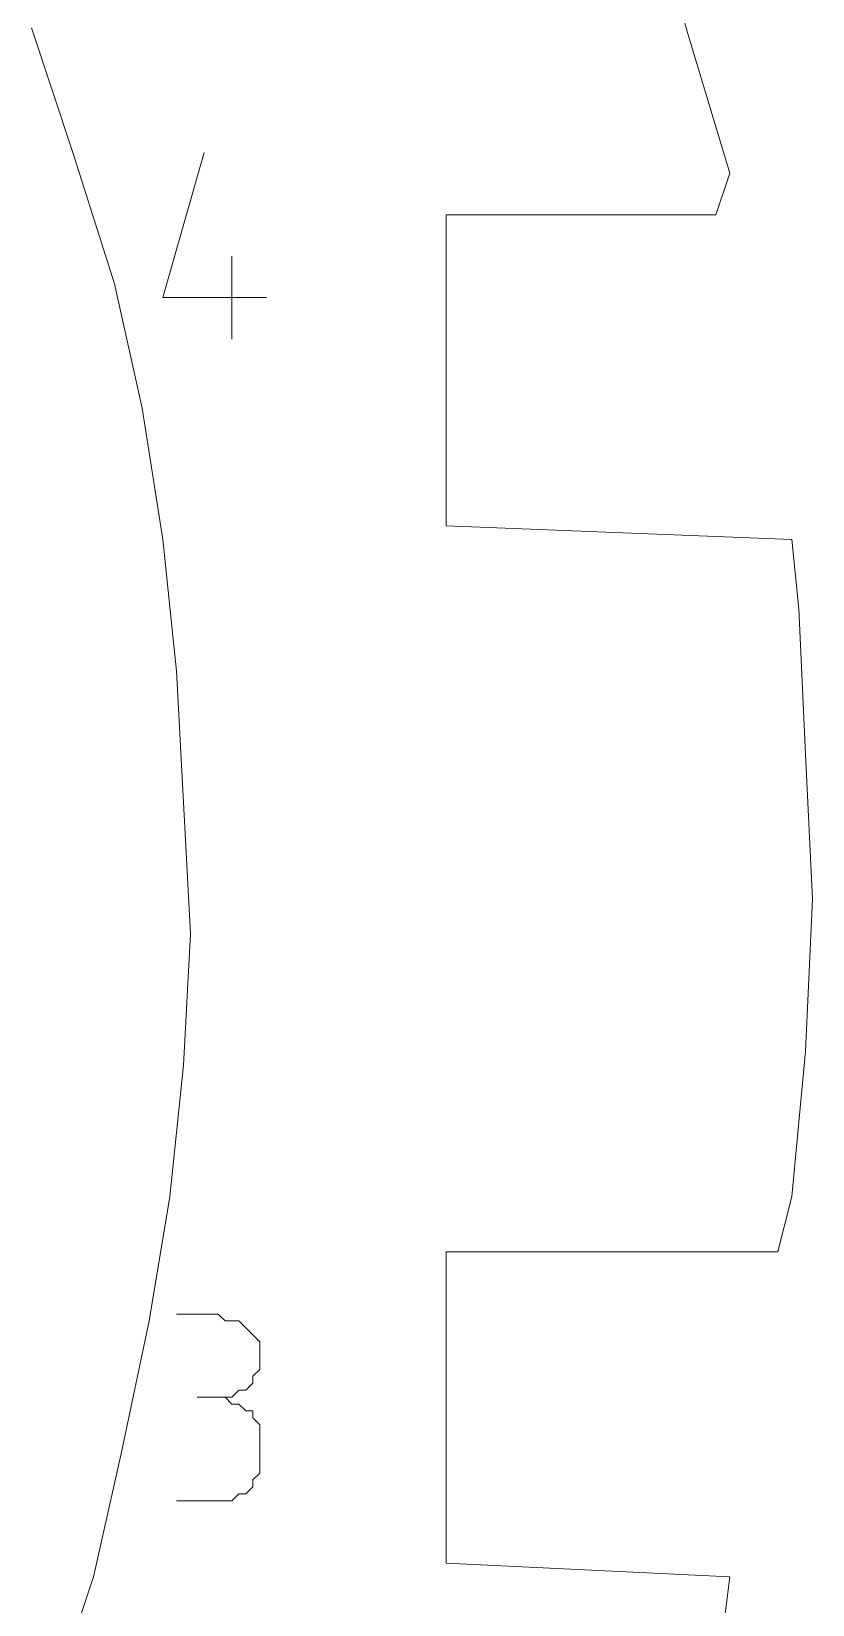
# Model space of a CAD drawing. Header units: centimetres. Extents: x -10.4 to 10.4, y -10.8 to 7.6.
# Drawn here: x 1.891 to 2.53, y -4.361 to -3.074 of the extents above; entities that cross this region are included whole.
import ezdxf
from ezdxf.lldxf.tags import DXFTag

# ---------------------------------------------------------------- set-up
doc = ezdxf.new("R2010")
doc.units = ezdxf.units.CM
doc.header["$MEASUREMENT"] = 0
doc.layers.add('layer 1', color=7, linetype='Continuous')
tags = doc.linetypes.add('New Line296', pattern=[0.2, 0.1, -0.1]).pattern_tags.tags
tags[6:7] = [DXFTag(74, 4), DXFTag(75, 0), DXFTag(340, '0'), DXFTag(46, 1.0), DXFTag(50, 0.0), DXFTag(44, 0.0), DXFTag(45, 0.0)]
tags[4:5] = [DXFTag(74, 4), DXFTag(75, 0), DXFTag(340, '0'), DXFTag(46, 1.0), DXFTag(50, 0.0), DXFTag(44, 0.0), DXFTag(45, 0.0)]
tags = doc.linetypes.add('New Line297', pattern=[0.2, 0.1, -0.1]).pattern_tags.tags
tags[6:7] = [DXFTag(74, 4), DXFTag(75, 0), DXFTag(340, '0'), DXFTag(46, 1.0), DXFTag(50, 0.0), DXFTag(44, 0.0), DXFTag(45, 0.0)]
tags[4:5] = [DXFTag(74, 4), DXFTag(75, 0), DXFTag(340, '0'), DXFTag(46, 1.0), DXFTag(50, 0.0), DXFTag(44, 0.0), DXFTag(45, 0.0)]
tags = doc.linetypes.add('New Line298', pattern=[0.2, 0.1, -0.1]).pattern_tags.tags
tags[6:7] = [DXFTag(74, 4), DXFTag(75, 0), DXFTag(340, '0'), DXFTag(46, 1.0), DXFTag(50, 0.0), DXFTag(44, 0.0), DXFTag(45, 0.0)]
tags[4:5] = [DXFTag(74, 4), DXFTag(75, 0), DXFTag(340, '0'), DXFTag(46, 1.0), DXFTag(50, 0.0), DXFTag(44, 0.0), DXFTag(45, 0.0)]
tags = doc.linetypes.add('New Line299', pattern=[0.2, 0.1, -0.1]).pattern_tags.tags
tags[6:7] = [DXFTag(74, 4), DXFTag(75, 0), DXFTag(340, '0'), DXFTag(46, 1.0), DXFTag(50, 0.0), DXFTag(44, 0.0), DXFTag(45, 0.0)]
tags[4:5] = [DXFTag(74, 4), DXFTag(75, 0), DXFTag(340, '0'), DXFTag(46, 1.0), DXFTag(50, 0.0), DXFTag(44, 0.0), DXFTag(45, 0.0)]
tags = doc.linetypes.add('New Line300', pattern=[0.2, 0.1, -0.1]).pattern_tags.tags
tags[6:7] = [DXFTag(74, 4), DXFTag(75, 0), DXFTag(340, '0'), DXFTag(46, 1.0), DXFTag(50, 0.0), DXFTag(44, 0.0), DXFTag(45, 0.0)]
tags[4:5] = [DXFTag(74, 4), DXFTag(75, 0), DXFTag(340, '0'), DXFTag(46, 1.0), DXFTag(50, 0.0), DXFTag(44, 0.0), DXFTag(45, 0.0)]
tags = doc.linetypes.add('New Line301', pattern=[0.2, 0.1, -0.1]).pattern_tags.tags
tags[6:7] = [DXFTag(74, 4), DXFTag(75, 0), DXFTag(340, '0'), DXFTag(46, 1.0), DXFTag(50, 0.0), DXFTag(44, 0.0), DXFTag(45, 0.0)]
tags[4:5] = [DXFTag(74, 4), DXFTag(75, 0), DXFTag(340, '0'), DXFTag(46, 1.0), DXFTag(50, 0.0), DXFTag(44, 0.0), DXFTag(45, 0.0)]
tags = doc.linetypes.add('New Line302', pattern=[0.2, 0.1, -0.1]).pattern_tags.tags
tags[6:7] = [DXFTag(74, 4), DXFTag(75, 0), DXFTag(340, '0'), DXFTag(46, 1.0), DXFTag(50, 0.0), DXFTag(44, 0.0), DXFTag(45, 0.0)]
tags[4:5] = [DXFTag(74, 4), DXFTag(75, 0), DXFTag(340, '0'), DXFTag(46, 1.0), DXFTag(50, 0.0), DXFTag(44, 0.0), DXFTag(45, 0.0)]
tags = doc.linetypes.add('New Line303', pattern=[0.2, 0.1, -0.1]).pattern_tags.tags
tags[6:7] = [DXFTag(74, 4), DXFTag(75, 0), DXFTag(340, '0'), DXFTag(46, 1.0), DXFTag(50, 0.0), DXFTag(44, 0.0), DXFTag(45, 0.0)]
tags[4:5] = [DXFTag(74, 4), DXFTag(75, 0), DXFTag(340, '0'), DXFTag(46, 1.0), DXFTag(50, 0.0), DXFTag(44, 0.0), DXFTag(45, 0.0)]
tags = doc.linetypes.add('New Line304', pattern=[0.2, 0.1, -0.1]).pattern_tags.tags
tags[6:7] = [DXFTag(74, 4), DXFTag(75, 0), DXFTag(340, '0'), DXFTag(46, 1.0), DXFTag(50, 0.0), DXFTag(44, 0.0), DXFTag(45, 0.0)]
tags[4:5] = [DXFTag(74, 4), DXFTag(75, 0), DXFTag(340, '0'), DXFTag(46, 1.0), DXFTag(50, 0.0), DXFTag(44, 0.0), DXFTag(45, 0.0)]
tags = doc.linetypes.add('New Line305', pattern=[0.2, 0.1, -0.1]).pattern_tags.tags
tags[6:7] = [DXFTag(74, 4), DXFTag(75, 0), DXFTag(340, '0'), DXFTag(46, 1.0), DXFTag(50, 0.0), DXFTag(44, 0.0), DXFTag(45, 0.0)]
tags[4:5] = [DXFTag(74, 4), DXFTag(75, 0), DXFTag(340, '0'), DXFTag(46, 1.0), DXFTag(50, 0.0), DXFTag(44, 0.0), DXFTag(45, 0.0)]
tags = doc.linetypes.add('New Line306', pattern=[0.2, 0.1, -0.1]).pattern_tags.tags
tags[6:7] = [DXFTag(74, 4), DXFTag(75, 0), DXFTag(340, '0'), DXFTag(46, 1.0), DXFTag(50, 0.0), DXFTag(44, 0.0), DXFTag(45, 0.0)]
tags[4:5] = [DXFTag(74, 4), DXFTag(75, 0), DXFTag(340, '0'), DXFTag(46, 1.0), DXFTag(50, 0.0), DXFTag(44, 0.0), DXFTag(45, 0.0)]
tags = doc.linetypes.add('New Line307', pattern=[0.2, 0.1, -0.1]).pattern_tags.tags
tags[6:7] = [DXFTag(74, 4), DXFTag(75, 0), DXFTag(340, '0'), DXFTag(46, 1.0), DXFTag(50, 0.0), DXFTag(44, 0.0), DXFTag(45, 0.0)]
tags[4:5] = [DXFTag(74, 4), DXFTag(75, 0), DXFTag(340, '0'), DXFTag(46, 1.0), DXFTag(50, 0.0), DXFTag(44, 0.0), DXFTag(45, 0.0)]
tags = doc.linetypes.add('New Line308', pattern=[0.2, 0.1, -0.1]).pattern_tags.tags
tags[6:7] = [DXFTag(74, 4), DXFTag(75, 0), DXFTag(340, '0'), DXFTag(46, 1.0), DXFTag(50, 0.0), DXFTag(44, 0.0), DXFTag(45, 0.0)]
tags[4:5] = [DXFTag(74, 4), DXFTag(75, 0), DXFTag(340, '0'), DXFTag(46, 1.0), DXFTag(50, 0.0), DXFTag(44, 0.0), DXFTag(45, 0.0)]
tags = doc.linetypes.add('New Line309', pattern=[0.2, 0.1, -0.1]).pattern_tags.tags
tags[6:7] = [DXFTag(74, 4), DXFTag(75, 0), DXFTag(340, '0'), DXFTag(46, 1.0), DXFTag(50, 0.0), DXFTag(44, 0.0), DXFTag(45, 0.0)]
tags[4:5] = [DXFTag(74, 4), DXFTag(75, 0), DXFTag(340, '0'), DXFTag(46, 1.0), DXFTag(50, 0.0), DXFTag(44, 0.0), DXFTag(45, 0.0)]
tags = doc.linetypes.add('New Line310', pattern=[0.2, 0.1, -0.1]).pattern_tags.tags
tags[6:7] = [DXFTag(74, 4), DXFTag(75, 0), DXFTag(340, '0'), DXFTag(46, 1.0), DXFTag(50, 0.0), DXFTag(44, 0.0), DXFTag(45, 0.0)]
tags[4:5] = [DXFTag(74, 4), DXFTag(75, 0), DXFTag(340, '0'), DXFTag(46, 1.0), DXFTag(50, 0.0), DXFTag(44, 0.0), DXFTag(45, 0.0)]
tags = doc.linetypes.add('New Line311', pattern=[0.2, 0.1, -0.1]).pattern_tags.tags
tags[6:7] = [DXFTag(74, 4), DXFTag(75, 0), DXFTag(340, '0'), DXFTag(46, 1.0), DXFTag(50, 0.0), DXFTag(44, 0.0), DXFTag(45, 0.0)]
tags[4:5] = [DXFTag(74, 4), DXFTag(75, 0), DXFTag(340, '0'), DXFTag(46, 1.0), DXFTag(50, 0.0), DXFTag(44, 0.0), DXFTag(45, 0.0)]
tags = doc.linetypes.add('New Line346', pattern=[0.2, 0.1, -0.1]).pattern_tags.tags
tags[6:7] = [DXFTag(74, 4), DXFTag(75, 0), DXFTag(340, '0'), DXFTag(46, 1.0), DXFTag(50, 0.0), DXFTag(44, 0.0), DXFTag(45, 0.0)]
tags[4:5] = [DXFTag(74, 4), DXFTag(75, 0), DXFTag(340, '0'), DXFTag(46, 1.0), DXFTag(50, 0.0), DXFTag(44, 0.0), DXFTag(45, 0.0)]
tags = doc.linetypes.add('New Line347', pattern=[0.2, 0.1, -0.1]).pattern_tags.tags
tags[6:7] = [DXFTag(74, 4), DXFTag(75, 0), DXFTag(340, '0'), DXFTag(46, 1.0), DXFTag(50, 0.0), DXFTag(44, 0.0), DXFTag(45, 0.0)]
tags[4:5] = [DXFTag(74, 4), DXFTag(75, 0), DXFTag(340, '0'), DXFTag(46, 1.0), DXFTag(50, 0.0), DXFTag(44, 0.0), DXFTag(45, 0.0)]
tags = doc.linetypes.add('New Line348', pattern=[0.2, 0.1, -0.1]).pattern_tags.tags
tags[6:7] = [DXFTag(74, 4), DXFTag(75, 0), DXFTag(340, '0'), DXFTag(46, 1.0), DXFTag(50, 0.0), DXFTag(44, 0.0), DXFTag(45, 0.0)]
tags[4:5] = [DXFTag(74, 4), DXFTag(75, 0), DXFTag(340, '0'), DXFTag(46, 1.0), DXFTag(50, 0.0), DXFTag(44, 0.0), DXFTag(45, 0.0)]
tags = doc.linetypes.add('New Line349', pattern=[0.2, 0.1, -0.1]).pattern_tags.tags
tags[6:7] = [DXFTag(74, 4), DXFTag(75, 0), DXFTag(340, '0'), DXFTag(46, 1.0), DXFTag(50, 0.0), DXFTag(44, 0.0), DXFTag(45, 0.0)]
tags[4:5] = [DXFTag(74, 4), DXFTag(75, 0), DXFTag(340, '0'), DXFTag(46, 1.0), DXFTag(50, 0.0), DXFTag(44, 0.0), DXFTag(45, 0.0)]
tags = doc.linetypes.add('New Line350', pattern=[0.2, 0.1, -0.1]).pattern_tags.tags
tags[6:7] = [DXFTag(74, 4), DXFTag(75, 0), DXFTag(340, '0'), DXFTag(46, 1.0), DXFTag(50, 0.0), DXFTag(44, 0.0), DXFTag(45, 0.0)]
tags[4:5] = [DXFTag(74, 4), DXFTag(75, 0), DXFTag(340, '0'), DXFTag(46, 1.0), DXFTag(50, 0.0), DXFTag(44, 0.0), DXFTag(45, 0.0)]
tags = doc.linetypes.add('New Line351', pattern=[0.2, 0.1, -0.1]).pattern_tags.tags
tags[6:7] = [DXFTag(74, 4), DXFTag(75, 0), DXFTag(340, '0'), DXFTag(46, 1.0), DXFTag(50, 0.0), DXFTag(44, 0.0), DXFTag(45, 0.0)]
tags[4:5] = [DXFTag(74, 4), DXFTag(75, 0), DXFTag(340, '0'), DXFTag(46, 1.0), DXFTag(50, 0.0), DXFTag(44, 0.0), DXFTag(45, 0.0)]
tags = doc.linetypes.add('New Line352', pattern=[0.2, 0.1, -0.1]).pattern_tags.tags
tags[6:7] = [DXFTag(74, 4), DXFTag(75, 0), DXFTag(340, '0'), DXFTag(46, 1.0), DXFTag(50, 0.0), DXFTag(44, 0.0), DXFTag(45, 0.0)]
tags[4:5] = [DXFTag(74, 4), DXFTag(75, 0), DXFTag(340, '0'), DXFTag(46, 1.0), DXFTag(50, 0.0), DXFTag(44, 0.0), DXFTag(45, 0.0)]
tags = doc.linetypes.add('New Line353', pattern=[0.2, 0.1, -0.1]).pattern_tags.tags
tags[6:7] = [DXFTag(74, 4), DXFTag(75, 0), DXFTag(340, '0'), DXFTag(46, 1.0), DXFTag(50, 0.0), DXFTag(44, 0.0), DXFTag(45, 0.0)]
tags[4:5] = [DXFTag(74, 4), DXFTag(75, 0), DXFTag(340, '0'), DXFTag(46, 1.0), DXFTag(50, 0.0), DXFTag(44, 0.0), DXFTag(45, 0.0)]
tags = doc.linetypes.add('New Line354', pattern=[0.2, 0.1, -0.1]).pattern_tags.tags
tags[6:7] = [DXFTag(74, 4), DXFTag(75, 0), DXFTag(340, '0'), DXFTag(46, 1.0), DXFTag(50, 0.0), DXFTag(44, 0.0), DXFTag(45, 0.0)]
tags[4:5] = [DXFTag(74, 4), DXFTag(75, 0), DXFTag(340, '0'), DXFTag(46, 1.0), DXFTag(50, 0.0), DXFTag(44, 0.0), DXFTag(45, 0.0)]
tags = doc.linetypes.add('New Line355', pattern=[0.2, 0.1, -0.1]).pattern_tags.tags
tags[6:7] = [DXFTag(74, 4), DXFTag(75, 0), DXFTag(340, '0'), DXFTag(46, 1.0), DXFTag(50, 0.0), DXFTag(44, 0.0), DXFTag(45, 0.0)]
tags[4:5] = [DXFTag(74, 4), DXFTag(75, 0), DXFTag(340, '0'), DXFTag(46, 1.0), DXFTag(50, 0.0), DXFTag(44, 0.0), DXFTag(45, 0.0)]
tags = doc.linetypes.add('New Line356', pattern=[0.2, 0.1, -0.1]).pattern_tags.tags
tags[6:7] = [DXFTag(74, 4), DXFTag(75, 0), DXFTag(340, '0'), DXFTag(46, 1.0), DXFTag(50, 0.0), DXFTag(44, 0.0), DXFTag(45, 0.0)]
tags[4:5] = [DXFTag(74, 4), DXFTag(75, 0), DXFTag(340, '0'), DXFTag(46, 1.0), DXFTag(50, 0.0), DXFTag(44, 0.0), DXFTag(45, 0.0)]
tags = doc.linetypes.add('New Line357', pattern=[0.2, 0.1, -0.1]).pattern_tags.tags
tags[6:7] = [DXFTag(74, 4), DXFTag(75, 0), DXFTag(340, '0'), DXFTag(46, 1.0), DXFTag(50, 0.0), DXFTag(44, 0.0), DXFTag(45, 0.0)]
tags[4:5] = [DXFTag(74, 4), DXFTag(75, 0), DXFTag(340, '0'), DXFTag(46, 1.0), DXFTag(50, 0.0), DXFTag(44, 0.0), DXFTag(45, 0.0)]
tags = doc.linetypes.add('New Line358', pattern=[0.2, 0.1, -0.1]).pattern_tags.tags
tags[6:7] = [DXFTag(74, 4), DXFTag(75, 0), DXFTag(340, '0'), DXFTag(46, 1.0), DXFTag(50, 0.0), DXFTag(44, 0.0), DXFTag(45, 0.0)]
tags[4:5] = [DXFTag(74, 4), DXFTag(75, 0), DXFTag(340, '0'), DXFTag(46, 1.0), DXFTag(50, 0.0), DXFTag(44, 0.0), DXFTag(45, 0.0)]

msp = doc.modelspace()

# ---------------------------------------------------------------- linework, layer by layer
at = {"layer": 'layer 1', "color": 5, "linetype": 'New Line311', "lineweight": 9}
msp.add_open_spline([(2.42818, -3.07706), (2.42818, -3.07706), (2.39419, -2.95821), (2.39419, -2.95821)], degree=3, dxfattribs=at)
at = {"layer": 'layer 1', "color": 5, "linetype": 'New Line346', "lineweight": 9}
msp.add_open_spline([(1.89061, -3.07137), (1.89061, -3.07137), (1.92459, -3.17332), (1.92459, -3.17332)], degree=3, dxfattribs=at)
at = {"layer": 'layer 1', "color": 5, "linetype": 'New Line310', "lineweight": 9}
msp.add_open_spline([(2.46215, -3.19023), (2.46215, -3.19023), (2.42818, -3.07706), (2.42818, -3.07706)], degree=3, dxfattribs=at)
at = {"layer": 'layer 1', "color": 5, "linetype": 'New Line347', "lineweight": 9}
msp.add_open_spline([(1.92459, -3.17332), (1.92459, -3.17332), (1.95857, -3.2808), (1.95857, -3.2808)], degree=3, dxfattribs=at)
at = {"layer": 'layer 1', "color": 1, "lineweight": 20}
for points in [[(1.99809, -3.29203), (1.99809, -3.29203), (2.03207, -3.17332), (2.03207, -3.17332)], [(2.05468, -3.326), (2.05468, -3.326), (2.05468, -3.2582), (2.05468, -3.2582)], [(2.08297, -3.29203), (2.08297, -3.29203), (1.99809, -3.29203), (1.99809, -3.29203)], [(2.04345, -4.12375), (2.04345, -4.12375), (2.00947, -4.12375), (2.00947, -4.12375)], [(2.04914, -4.12943), (2.04914, -4.12943), (2.04345, -4.12375), (2.04345, -4.12375)], [(2.05468, -4.12943), (2.05468, -4.12943), (2.04914, -4.12943), (2.04914, -4.12943)], [(2.06037, -4.12943), (2.06037, -4.12943), (2.05468, -4.12943), (2.05468, -4.12943)], [(2.06606, -4.13512), (2.06606, -4.13512), (2.06037, -4.12943), (2.06037, -4.12943)], [(2.07175, -4.14081), (2.07175, -4.14081), (2.06606, -4.13512), (2.06606, -4.13512)], [(2.07743, -4.1465), (2.07743, -4.1465), (2.07175, -4.14081), (2.07175, -4.14081)], [(2.07175, -4.14081), (2.07175, -4.14081), (2.07175, -4.14081), (2.07175, -4.14081)], [(2.07743, -4.15204), (2.07743, -4.15204), (2.07743, -4.1465), (2.07743, -4.1465)], [(2.07743, -4.15773), (2.07743, -4.15773), (2.07743, -4.15204), (2.07743, -4.15204)], [(2.07743, -4.16342), (2.07743, -4.16342), (2.07743, -4.15773), (2.07743, -4.15773)], [(2.07743, -4.15773), (2.07743, -4.15773), (2.07743, -4.15773), (2.07743, -4.15773)], [(2.07175, -4.17464), (2.07175, -4.17464), (2.07743, -4.16911), (2.07743, -4.16911)], [(2.07743, -4.16911), (2.07743, -4.16911), (2.07743, -4.16342), (2.07743, -4.16342)], [(2.06606, -4.18603), (2.06606, -4.18603), (2.07175, -4.18034), (2.07175, -4.18034)], [(2.07175, -4.18034), (2.07175, -4.18034), (2.07175, -4.17464), (2.07175, -4.17464)], [(2.04345, -4.19172), (2.04345, -4.19172), (2.02638, -4.19172), (2.02638, -4.19172)], [(2.02638, -4.19172), (2.02638, -4.19172), (2.04345, -4.19172), (2.04345, -4.19172)], [(2.04914, -4.19172), (2.04914, -4.19172), (2.04345, -4.19172), (2.04345, -4.19172)], [(2.04345, -4.19172), (2.04345, -4.19172), (2.04345, -4.19172), (2.04345, -4.19172)], [(2.04345, -4.19172), (2.04345, -4.19172), (2.04914, -4.19172), (2.04914, -4.19172)], [(2.05468, -4.19741), (2.05468, -4.19741), (2.04914, -4.19172), (2.04914, -4.19172)], [(2.04914, -4.19172), (2.04914, -4.19172), (2.05468, -4.19172), (2.05468, -4.19172)], [(2.05468, -4.19172), (2.05468, -4.19172), (2.06037, -4.18603), (2.06037, -4.18603)], [(2.06037, -4.18603), (2.06037, -4.18603), (2.06606, -4.18603), (2.06606, -4.18603)], [(2.06037, -4.19741), (2.06037, -4.19741), (2.05468, -4.19741), (2.05468, -4.19741)], [(2.06606, -4.20294), (2.06606, -4.20294), (2.06037, -4.19741), (2.06037, -4.19741)], [(2.07175, -4.20294), (2.07175, -4.20294), (2.06606, -4.20294), (2.06606, -4.20294)], [(2.07175, -4.20863), (2.07175, -4.20863), (2.07175, -4.20294), (2.07175, -4.20294)], [(2.07743, -4.21431), (2.07743, -4.21431), (2.07175, -4.20863), (2.07175, -4.20863)], [(2.07743, -4.22), (2.07743, -4.22), (2.07743, -4.21431), (2.07743, -4.21431)], [(2.07743, -4.22569), (2.07743, -4.22569), (2.07743, -4.22), (2.07743, -4.22)], [(2.07743, -4.24261), (2.07743, -4.24261), (2.07743, -4.22569), (2.07743, -4.22569)], [(2.07743, -4.22569), (2.07743, -4.22569), (2.07743, -4.22569), (2.07743, -4.22569)], [(2.07743, -4.2483), (2.07743, -4.2483), (2.07743, -4.24261), (2.07743, -4.24261)], [(2.07175, -4.25952), (2.07175, -4.25952), (2.07743, -4.25399), (2.07743, -4.25399)], [(2.07175, -4.26521), (2.07175, -4.26521), (2.07175, -4.25952), (2.07175, -4.25952)], [(2.07743, -4.25399), (2.07743, -4.25399), (2.07743, -4.2483), (2.07743, -4.2483)], [(2.05468, -4.27659), (2.05468, -4.27659), (2.06037, -4.2709), (2.06037, -4.2709)], [(2.06037, -4.2709), (2.06037, -4.2709), (2.06606, -4.2709), (2.06606, -4.2709)], [(2.06606, -4.2709), (2.06606, -4.2709), (2.07175, -4.26521), (2.07175, -4.26521)], [(2.00947, -4.27659), (2.00947, -4.27659), (2.04345, -4.27659), (2.04345, -4.27659)], [(2.04345, -4.27659), (2.04345, -4.27659), (2.04345, -4.27659), (2.04345, -4.27659)], [(2.04345, -4.27659), (2.04345, -4.27659), (2.04914, -4.27659), (2.04914, -4.27659)], [(2.04914, -4.27659), (2.04914, -4.27659), (2.05468, -4.27659), (2.05468, -4.27659)]]:
    msp.add_open_spline(points, degree=3, dxfattribs=at)
at = {"layer": 'layer 1', "color": 5, "linetype": 'New Line309', "lineweight": 9}
msp.add_open_spline([(2.45078, -3.22421), (2.45078, -3.22421), (2.46215, -3.19023), (2.46215, -3.19023)], degree=3, dxfattribs=at)
at = {"layer": 'layer 1', "color": 5, "linetype": 'New Line307', "lineweight": 9}
msp.add_open_spline([(2.23012, -3.47885), (2.23012, -3.47885), (2.23012, -3.22421), (2.23012, -3.22421)], degree=3, dxfattribs=at)
at = {"layer": 'layer 1', "color": 5, "linetype": 'New Line308', "lineweight": 9}
msp.add_open_spline([(2.23012, -3.22421), (2.23012, -3.22421), (2.45078, -3.22421), (2.45078, -3.22421)], degree=3, dxfattribs=at)
at = {"layer": 'layer 1', "color": 5, "linetype": 'New Line348', "lineweight": 9}
msp.add_open_spline([(1.95857, -3.2808), (1.95857, -3.2808), (1.98118, -3.3826), (1.98118, -3.3826)], degree=3, dxfattribs=at)
at = {"layer": 'layer 1', "color": 5, "linetype": 'New Line349', "lineweight": 9}
msp.add_open_spline([(1.98118, -3.3826), (1.98118, -3.3826), (1.99809, -3.49008), (1.99809, -3.49008)], degree=3, dxfattribs=at)
at = {"layer": 'layer 1', "color": 5, "linetype": 'New Line306', "lineweight": 9}
msp.add_open_spline([(2.51306, -3.49008), (2.51306, -3.49008), (2.23012, -3.47885), (2.23012, -3.47885)], degree=3, dxfattribs=at)
at = {"layer": 'layer 1', "color": 5, "linetype": 'New Line350', "lineweight": 9}
msp.add_open_spline([(1.99809, -3.49008), (1.99809, -3.49008), (2.00947, -3.59756), (2.00947, -3.59756)], degree=3, dxfattribs=at)
at = {"layer": 'layer 1', "color": 5, "linetype": 'New Line305', "lineweight": 9}
msp.add_open_spline([(2.51875, -3.54666), (2.51875, -3.54666), (2.51306, -3.49008), (2.51306, -3.49008)], degree=3, dxfattribs=at)
at = {"layer": 'layer 1', "color": 5, "linetype": 'New Line304', "lineweight": 9}
msp.add_open_spline([(2.52428, -3.66552), (2.52428, -3.66552), (2.51875, -3.54666), (2.51875, -3.54666)], degree=3, dxfattribs=at)
at = {"layer": 'layer 1', "color": 5, "linetype": 'New Line351', "lineweight": 9}
msp.add_open_spline([(2.00947, -3.59756), (2.00947, -3.59756), (2.01516, -3.70504), (2.01516, -3.70504)], degree=3, dxfattribs=at)
at = {"layer": 'layer 1', "color": 5, "linetype": 'New Line303', "lineweight": 9}
msp.add_open_spline([(2.52997, -3.78438), (2.52997, -3.78438), (2.52428, -3.66552), (2.52428, -3.66552)], degree=3, dxfattribs=at)
at = {"layer": 'layer 1', "color": 5, "linetype": 'New Line352', "lineweight": 9}
msp.add_open_spline([(2.01516, -3.70504), (2.01516, -3.70504), (2.02085, -3.81268), (2.02085, -3.81268)], degree=3, dxfattribs=at)
at = {"layer": 'layer 1', "color": 5, "linetype": 'New Line302', "lineweight": 9}
msp.add_open_spline([(2.52428, -3.90878), (2.52428, -3.90878), (2.52997, -3.78438), (2.52997, -3.78438)], degree=3, dxfattribs=at)
at = {"layer": 'layer 1', "color": 5, "linetype": 'New Line353', "lineweight": 9}
msp.add_open_spline([(2.02085, -3.81268), (2.02085, -3.81268), (2.01516, -3.92016), (2.01516, -3.92016)], degree=3, dxfattribs=at)
at = {"layer": 'layer 1', "color": 5, "linetype": 'New Line301', "lineweight": 9}
msp.add_open_spline([(2.51306, -4.02764), (2.51306, -4.02764), (2.52428, -3.90878), (2.52428, -3.90878)], degree=3, dxfattribs=at)
at = {"layer": 'layer 1', "color": 5, "linetype": 'New Line354', "lineweight": 9}
msp.add_open_spline([(2.01516, -3.92016), (2.01516, -3.92016), (2.00379, -4.02764), (2.00379, -4.02764)], degree=3, dxfattribs=at)
at = {"layer": 'layer 1', "color": 5, "linetype": 'New Line355', "lineweight": 9}
msp.add_open_spline([(2.00379, -4.02764), (2.00379, -4.02764), (1.98687, -4.12943), (1.98687, -4.12943)], degree=3, dxfattribs=at)
at = {"layer": 'layer 1', "color": 5, "linetype": 'New Line300', "lineweight": 9}
msp.add_open_spline([(2.50168, -4.07285), (2.50168, -4.07285), (2.51306, -4.02764), (2.51306, -4.02764)], degree=3, dxfattribs=at)
at = {"layer": 'layer 1', "color": 5, "linetype": 'New Line298', "lineweight": 9}
msp.add_open_spline([(2.23012, -4.32749), (2.23012, -4.32749), (2.23012, -4.07285), (2.23012, -4.07285)], degree=3, dxfattribs=at)
at = {"layer": 'layer 1', "color": 5, "linetype": 'New Line299', "lineweight": 9}
msp.add_open_spline([(2.23012, -4.07285), (2.23012, -4.07285), (2.50168, -4.07285), (2.50168, -4.07285)], degree=3, dxfattribs=at)
at = {"layer": 'layer 1', "color": 5, "linetype": 'New Line356', "lineweight": 9}
msp.add_open_spline([(1.98687, -4.12943), (1.98687, -4.12943), (1.96426, -4.23692), (1.96426, -4.23692)], degree=3, dxfattribs=at)
at = {"layer": 'layer 1', "color": 5, "linetype": 'New Line357', "lineweight": 9}
msp.add_open_spline([(1.96426, -4.23692), (1.96426, -4.23692), (1.9415, -4.33887), (1.9415, -4.33887)], degree=3, dxfattribs=at)
at = {"layer": 'layer 1', "color": 5, "linetype": 'New Line297', "lineweight": 9}
msp.add_open_spline([(2.46215, -4.33887), (2.46215, -4.33887), (2.23012, -4.32749), (2.23012, -4.32749)], degree=3, dxfattribs=at)
at = {"layer": 'layer 1', "color": 5, "linetype": 'New Line358', "lineweight": 9}
msp.add_open_spline([(1.9415, -4.33887), (1.9415, -4.33887), (1.90767, -4.44066), (1.90767, -4.44066)], degree=3, dxfattribs=at)
at = {"layer": 'layer 1', "color": 5, "linetype": 'New Line296', "lineweight": 9}
msp.add_open_spline([(2.45646, -4.38408), (2.45646, -4.38408), (2.46215, -4.33887), (2.46215, -4.33887)], degree=3, dxfattribs=at)

doc.saveas('drawing.dxf')
